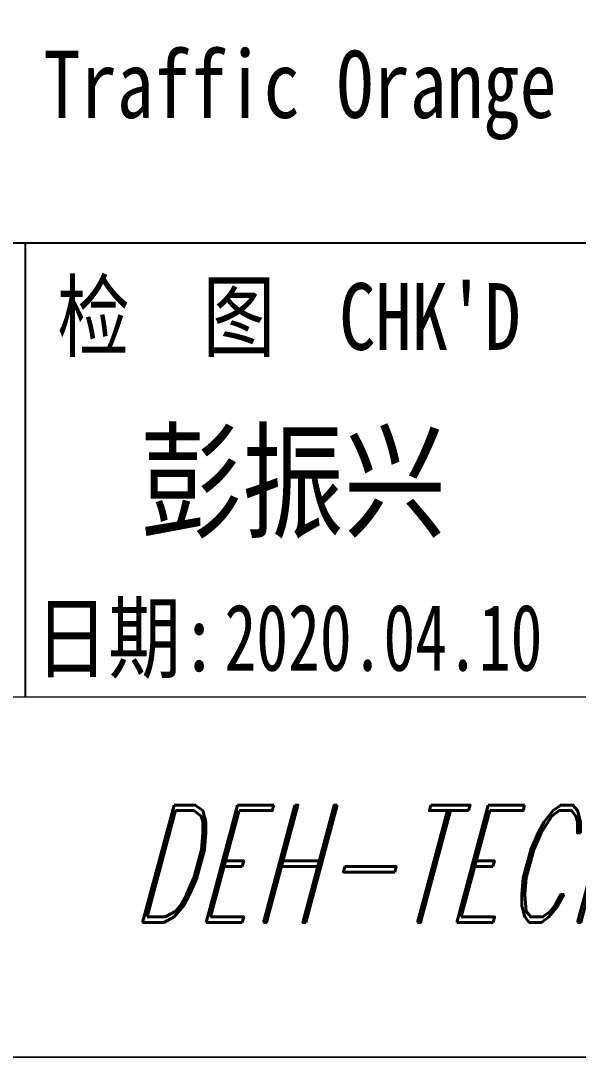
# Model space of a CAD drawing. Header units: millimetres. Extents: x -51813 to 38145, y -10860 to 38732.
# Drawn here: x -46907.07 to -46886.19, y 37767.96 to 37806.79 of the extents above; entities that cross this region are included whole.
import ezdxf
from ezdxf.enums import TextEntityAlignment as Align

# ---------------------------------------------------------------- set-up
doc = ezdxf.new("R2010")
doc.units = ezdxf.units.MM
doc.header["$LTSCALE"] = 0.5
doc.layers.add('图\\M+19E79\\M+195B6\\M+18E9A', color=7, linetype='Continuous')
doc.layers.add('表面处理', color=7, linetype='Continuous')
doc.layers.add('图框', color=7, linetype='Continuous', lineweight=18)
doc.layers.add('打印', color=7, linetype='Continuous', lineweight=15, plot=False)
doc.layers.add('打印-禁用', color=7, linetype='Continuous', lineweight=15, plot=False)
doc.styles.add('国标', font='simfang.ttf', dxfattribs={"width": 0.8})
doc.styles.add('标题\\M+18E9A', font='romand.shx', dxfattribs={"oblique": 10, "bigfont": 'bigfont.shx'})

# ---------------------------------------------------------------- blocks, each defined once
blk = doc.blocks.new('GZDEH零件A3图框V01版')
at = {"layer": '图\\M+19E79\\M+195B6\\M+18E9A', "color": 9}
for p, q in [((3181.99, -1815.961), (3092.49, -1815.961)), ((3135.83, -1815.961), (3135.83, -1832.961)), ((3135.83, -1815.961), (3135.83, -1832.961))]:
    blk.add_line(p, q, dxfattribs=at)
at = {"layer": '图框', "linetype": 'Continuous'}
blk.add_line((2882.49, -1832.961), (3272.49, -1832.961), dxfattribs=at)
at = {"layer": '打印-禁用', "linetype": 'Continuous'}
blk.add_line((2857.49, -1846.461), (3277.49, -1846.461), dxfattribs=at)
at = {"layer": '图\\M+19E79\\M+195B6\\M+18E9A', "color": 9, "style": '国标', "width": 0.8}
for s, p in [('检  图', (3141.11, -1819.96)), ('日期:', (3139.616, -1831.999))]:
    blk.add_text(s, height=2.5, dxfattribs=at).set_placement(p, align=Align.CENTER)
blk.add_text("CHK'D", height=2.5, dxfattribs=at).set_placement((3147.583, -1819.96))
at = {"layer": '图\\M+19E79\\M+195B6\\M+18E9A', "color": 7, "style": '标题\\M+18E9A', "oblique": 15, "width": 0.6}
blk.add_text('DEH-TECH', height=4.4, dxfattribs=at).set_placement((3149.164, -1839.211), align=Align.MIDDLE)
blk = doc.blocks.new('DEH A3')
at = {"layer": '图框'}
blk.add_blockref('GZDEH零件A3图框V01版', (-2857.49, 1846.461), dxfattribs=at)

msp = doc.modelspace()

# ---------------------------------------------------------------- linework, layer by layer
at = {"layer": '打印'}
msp.add_lwpolyline([(-47185.245, 38064.957), (-46765.245, 38064.957), (-46765.245, 37767.957), (-47185.245, 37767.957)], close=True, dxfattribs=at)

# ---------------------------------------------------------------- block references
at = {"layer": '图框'}
msp.add_blockref('DEH A3', (-47185.245, 37767.957), dxfattribs=at)

# ---------------------------------------------------------------- texts
at = {"layer": '图\\M+19E79\\M+195B6\\M+18E9A', "color": 3, "style": '国标'}
for s, height, width, p in [('彭振兴', 3.5, 0.8, (-46902.607, 37787.774)), ('2020.04.10', 2.5, 0.7, (-46899.442, 37782.437))]:
    msp.add_text(s, height=height, dxfattribs=dict(at, width=width)).set_placement(p)
at = {"layer": '表面处理', "color": 3, "style": '国标', "width": 0.8}
msp.add_text('喷漆:橙色 2009 Traffic Orange ', height=2.52, dxfattribs=at).set_placement((-46906.228, 37803.147), align=Align.CENTER)

doc.saveas('drawing.dxf')
